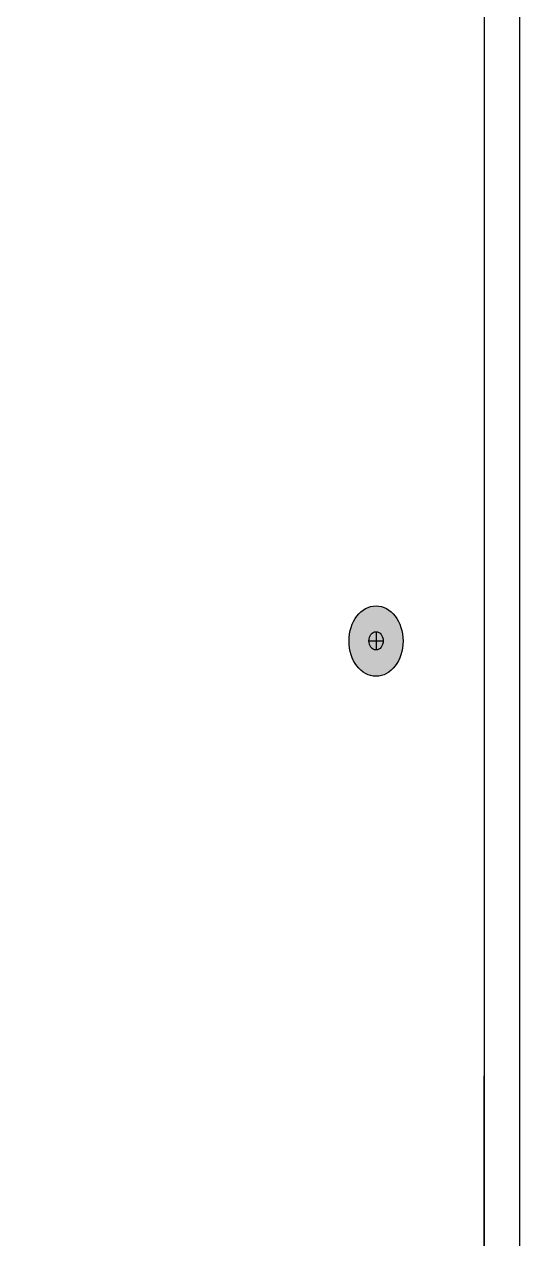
# Model space of a CAD drawing. Extents: x -1328 to 5679, y -4611 to 1603.
# Drawn here: x 590 to 657.2, y -2733.8 to -2569 of the extents above; entities that cross this region are included whole.
import ezdxf

# ---------------------------------------------------------------- set-up
doc = ezdxf.new("R2010")
doc.units = 0
doc.header["$MEASUREMENT"] = 0
doc.layers.add('G-ANNO-TTLB', color=7, linetype='Continuous', lineweight=0)
doc.layers.add('TYVEK', color=7, linetype='Continuous', lineweight=0)

msp = doc.modelspace()

# ---------------------------------------------------------------- hatches: boundary and pattern name
at = {"layer": 'G-ANNO-TTLB', "true_color": 0xff00ff, "transparency": 33554687}
h = msp.add_hatch(color=6, dxfattribs=at)
edge = h.paths.add_edge_path()
edge.add_spline(control_points=[(1601.48, -3473.69), (1601.48, -3473.69), (-1328.04, -3473.69), (-1328.04, -3473.69), (-1328.04, -3473.69), (-1328.04, -1016.69), (-1328.04, -1016.69), (-1328.04, -1016.69), (1601.48, -1016.69), (1601.48, -1016.69), (1601.48, -1016.69), (1601.48, -3473.69), (1601.48, -3473.69)], knot_values=[0, 0, 0, 0, 1, 1, 1, 2, 2, 2, 3, 3, 3, 4, 4, 4, 4], degree=3, periodic=0)
edge = h.paths.add_edge_path()
edge.add_spline(control_points=[(-1319.04, -1025.69), (-1319.04, -1025.69), (-1319.04, -3464.69), (-1319.04, -3464.69), (-1319.04, -3464.69), (1592.48, -3464.69), (1592.48, -3464.69), (1592.48, -3464.69), (1592.48, -1025.69), (1592.48, -1025.69), (1592.48, -1025.69), (-1319.04, -1025.69), (-1319.04, -1025.69)], knot_values=[0, 0, 0, 0, 1, 1, 1, 2, 2, 2, 3, 3, 3, 4, 4, 4, 4], degree=3, periodic=0)
edge.add_line((-1319.04, -1025.69), (-1319.04, -1025.69))
at = {"layer": 'TYVEK', "true_color": 0x003b71, "transparency": 33554687}
h = msp.add_hatch(color=156, dxfattribs=at)
h.dxf.hatch_style = 2
edge = h.paths.add_edge_path()
edge.add_ellipse((637.72, -2652.7), major_axis=(0, 4.78), ratio=0.766948, start_angle=0, end_angle=360)

# ---------------------------------------------------------------- linework, layer by layer
at = {"layer": 'G-ANNO-TTLB'}
for points in [[(1601.48, -3473.69), (1601.48, -3473.69), (-1328.04, -3473.69), (-1328.04, -3473.69), (-1328.04, -3473.69), (-1328.04, -1016.69), (-1328.04, -1016.69), (-1328.04, -1016.69), (1601.48, -1016.69), (1601.48, -1016.69), (1601.48, -1016.69), (1601.48, -3473.69), (1601.48, -3473.69)], [(-1319.04, -1025.69), (-1319.04, -1025.69), (-1319.04, -3464.69), (-1319.04, -3464.69), (-1319.04, -3464.69), (1592.48, -3464.69), (1592.48, -3464.69), (1592.48, -3464.69), (1592.48, -1025.69), (1592.48, -1025.69), (1592.48, -1025.69), (-1319.04, -1025.69), (-1319.04, -1025.69)]]:
    msp.add_open_spline(points, degree=3, knots=[0, 0, 0, 0, 1, 1, 1, 2, 2, 2, 3, 3, 3, 4, 4, 4, 4], dxfattribs=at)
at = {"layer": 'TYVEK', "color": 2, "lineweight": 25, "true_color": 0xffff00}
for p, q in [((652.41, -2455.53), (652.41, -2879.96)), ((657.22, -2877.17), (657.22, -2540.27)), ((652.41, -2879.96), (652.41, -2711.69)), ((652.41, -2711.69), (652.41, -2879.96))]:
    msp.add_line(p, q, dxfattribs=at)
at = {"layer": 'TYVEK', "color": 18, "lineweight": 25, "true_color": 0x000000}
msp.add_line((652.41, -2455.53), (652.41, -2879.96), dxfattribs=at)
at = {"layer": 'TYVEK', "color": 18, "lineweight": 25, "true_color": 0x080808}
for p, q in [((636.75, -2652.67), (638.7, -2652.67)), ((637.72, -2651.44), (637.72, -2653.9))]:
    msp.add_line(p, q, dxfattribs=at)
at = {"layer": 'TYVEK', "color": 18, "lineweight": 25, "true_color": 0x000000}
msp.add_ellipse((637.72, -2652.7), major_axis=(0, 4.78), ratio=0.766948, dxfattribs=at)
at = {"layer": 'TYVEK', "color": 18, "lineweight": 25, "true_color": 0x080808}
msp.add_ellipse((637.72, -2652.67), major_axis=(0, 1.23), ratio=0.788846, dxfattribs=at)

doc.saveas('drawing.dxf')
